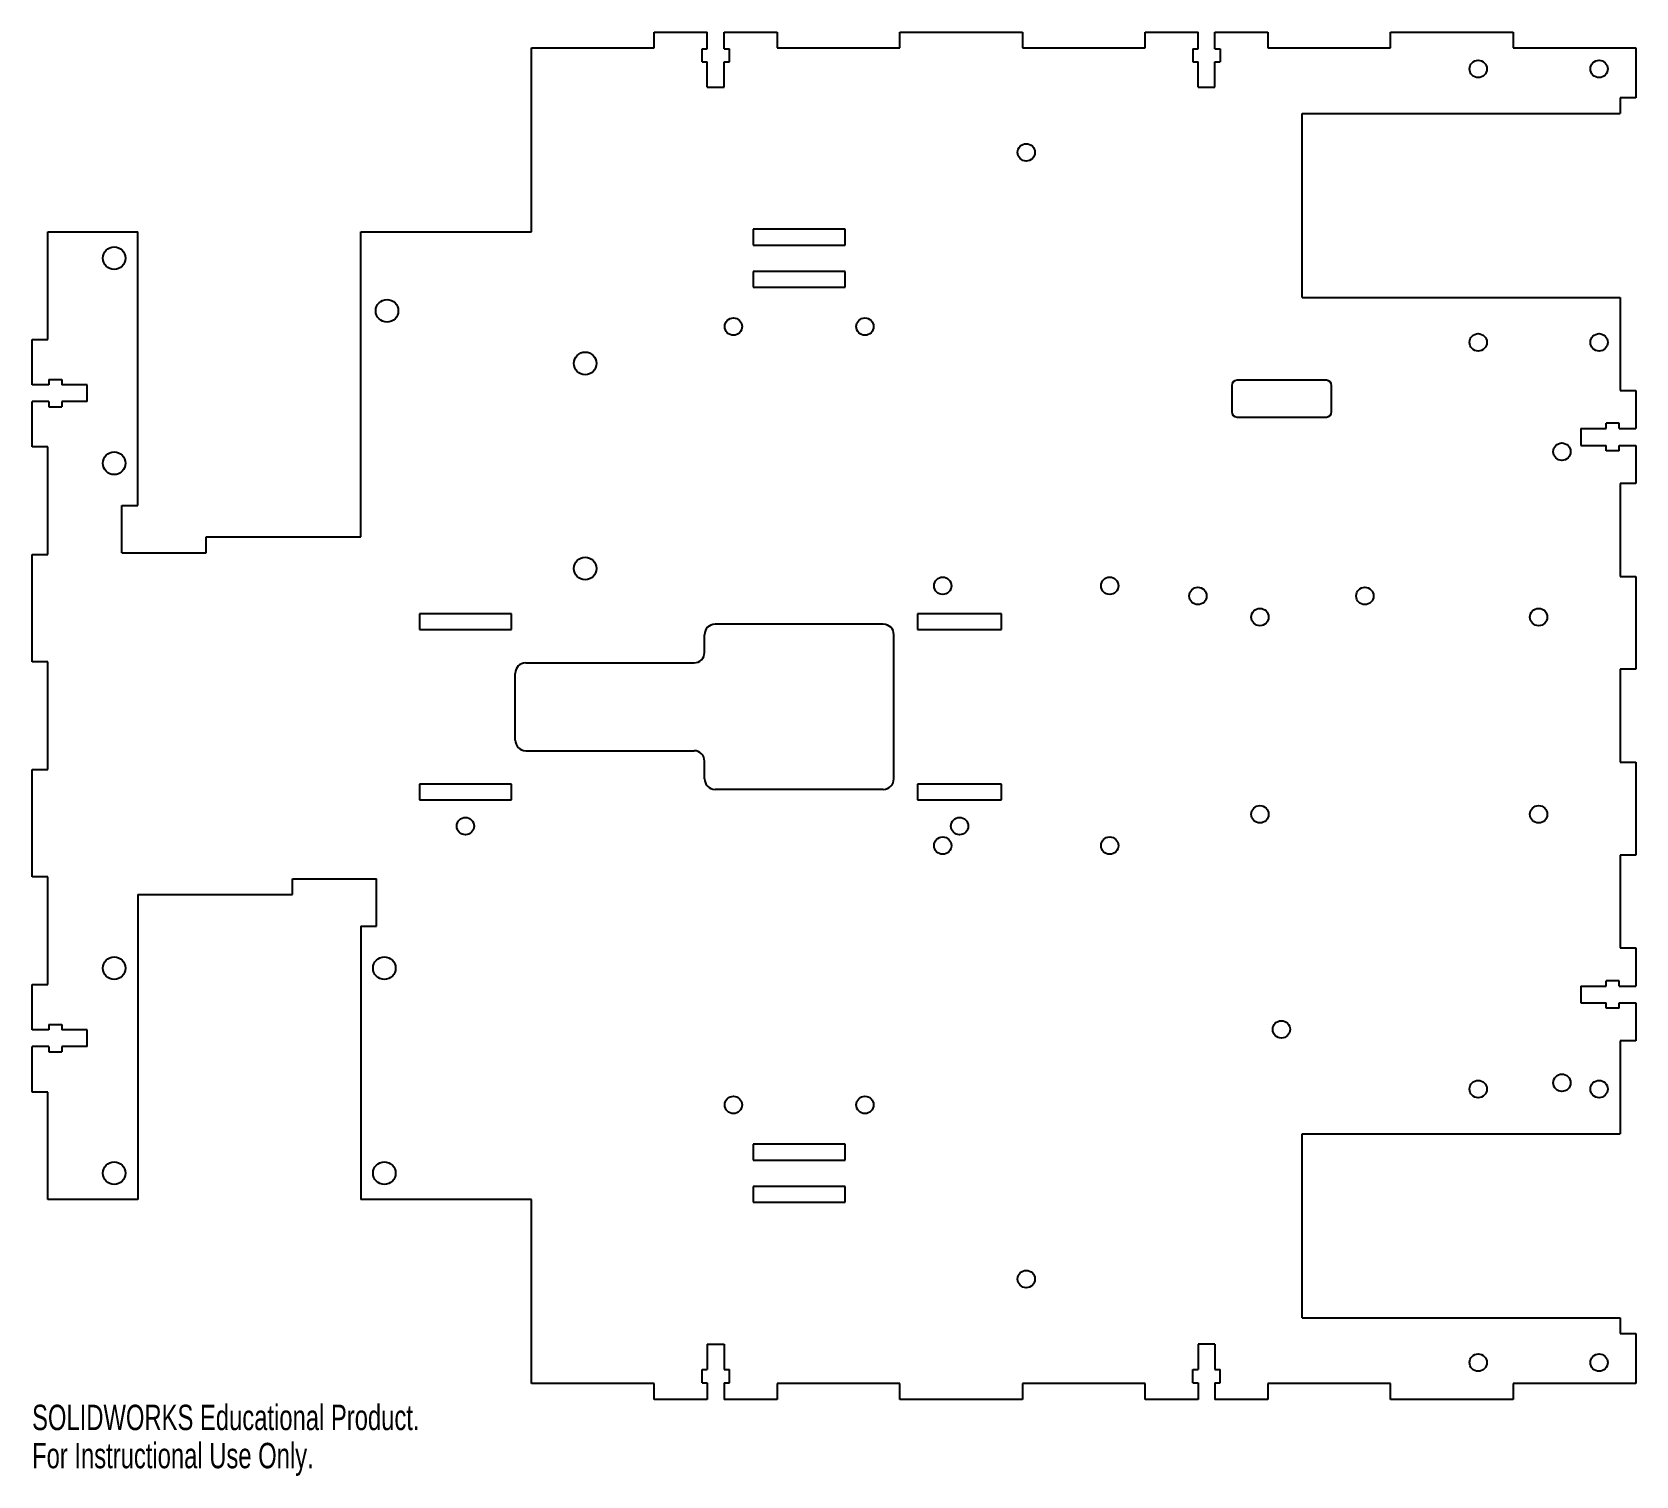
# Model space of a CAD drawing. Header units: millimetres. Extents: x -152 to 152, y -145 to 130.
import ezdxf

# ---------------------------------------------------------------- set-up
doc = ezdxf.new("R2010")
doc.units = ezdxf.units.MM
doc.styles.add('SLDTEXTSTYLE0', font='TXT', dxfattribs={"width": 0.7})

msp = doc.modelspace()

# ---------------------------------------------------------------- linework, layer by layer
at = {"color": 7, "linetype": 'Continuous', "lineweight": 25}
for p, q in [((-34.17, 130), (-24.1, 130)), ((-34.17, 127), (-34.17, 130)), ((-24.1, 126.83), (-24.1, 130)), ((-20.9, 130), (-10.83, 130)), ((-20.9, 126.83), (-20.9, 130)), ((-10.83, 130), (-10.83, 127)), ((12.5, 130), (35.83, 130)), ((12.5, 127), (12.5, 130)), ((35.83, 130), (35.83, 127)), ((59.17, 130), (69.23, 130)), ((59.17, 127), (59.17, 130)), ((69.23, 126.83), (69.23, 130)), ((72.43, 130), (82.5, 130)), ((72.43, 126.83), (72.43, 130)), ((82.5, 130), (82.5, 127)), ((105.83, 130), (129.17, 130)), ((105.83, 127), (105.83, 130)), ((129.17, 130), (129.17, 127)), ((-57.5, 127), (-34.17, 127)), ((-57.5, 92), (-57.5, 127)), ((-25.1, 124.33), (-25.1, 126.83)), ((-25.1, 126.83), (-24.1, 126.83)), ((-20.9, 126.83), (-19.9, 126.83)), ((-19.9, 124.33), (-19.9, 126.83)), ((-10.83, 127), (12.5, 127)), ((35.83, 127), (59.17, 127)), ((68.23, 126.83), (69.23, 126.83)), ((68.23, 126.83), (68.23, 124.33)), ((72.43, 126.83), (73.43, 126.83)), ((73.43, 126.83), (73.43, 124.33)), ((82.5, 127), (105.83, 127)), ((129.17, 127), (152.5, 127)), ((152.5, 127), (152.5, 117.5)), ((-25.1, 124.33), (-24.1, 124.33)), ((-24.1, 119.5), (-24.1, 124.33)), ((-20.9, 124.33), (-19.9, 124.33)), ((-20.9, 119.5), (-20.9, 124.33)), ((68.23, 124.33), (69.23, 124.33)), ((69.23, 119.5), (69.23, 124.33)), ((72.43, 124.33), (73.43, 124.33)), ((72.43, 119.5), (72.43, 124.33)), ((-24.1, 119.5), (-20.9, 119.5)), ((69.23, 119.5), (72.43, 119.5)), ((149.5, 117.5), (149.5, 114.5)), ((152.5, 117.5), (149.5, 117.5)), ((89, 79.5), (89, 114.5)), ((89, 114.5), (149.5, 114.5)), ((-149.5, 92), (-132.4, 92)), ((-149.5, 71.56), (-149.5, 92)), ((-132.4, 40), (-132.4, 92)), ((-90, 92), (-57.5, 92)), ((-90, 34), (-90, 92)), ((-15.36, 92.5), (-15.36, 89.5)), ((2.12, 92.5), (-15.36, 92.5)), ((2.12, 89.5), (2.12, 92.5)), ((-15.36, 89.5), (2.12, 89.5)), ((-15.36, 84.5), (-15.36, 81.5)), ((2.12, 84.5), (-15.36, 84.5)), ((2.12, 81.5), (2.12, 84.5)), ((-15.36, 81.5), (2.12, 81.5)), ((89, 79.5), (149.5, 79.5)), ((149.5, 79.5), (149.5, 61.83)), ((-152.5, 71.56), (-149.5, 71.56)), ((-152.5, 62.93), (-152.5, 71.56)), ((-149.32, 62.93), (-152.5, 62.93)), ((-149.32, 63.93), (-149.32, 62.93)), ((-149.32, 63.93), (-146.82, 63.93)), ((-146.82, 63.93), (-146.82, 62.93)), ((-142, 62.93), (-146.82, 62.93)), ((-142, 59.73), (-142, 62.93)), ((75.64, 62.79), (75.64, 57.79)), ((93.64, 63.79), (76.64, 63.79)), ((94.64, 57.79), (94.64, 62.79)), ((149.5, 61.83), (152.5, 61.83)), ((152.5, 61.83), (152.5, 54.6)), ((-149.32, 59.73), (-152.5, 59.73)), ((-152.5, 51.11), (-152.5, 59.73)), ((-149.32, 59.73), (-149.32, 58.73)), ((-149.32, 58.73), (-146.82, 58.73)), ((-142, 59.73), (-146.82, 59.73)), ((-146.82, 59.73), (-146.82, 58.73)), ((76.64, 56.79), (93.64, 56.79)), ((146.82, 54.6), (146.82, 55.6)), ((149.32, 55.6), (146.82, 55.6)), ((149.32, 54.6), (149.32, 55.6)), ((142, 54.6), (142, 51.4)), ((142, 54.6), (146.82, 54.6)), ((149.32, 54.6), (152.5, 54.6)), ((-149.5, 51.11), (-152.5, 51.11)), ((-149.5, 30.67), (-149.5, 51.11)), ((142, 51.4), (146.82, 51.4)), ((146.82, 50.4), (146.82, 51.4)), ((149.32, 50.4), (146.82, 50.4)), ((149.32, 51.4), (152.5, 51.4)), ((149.32, 50.4), (149.32, 51.4)), ((152.5, 51.4), (152.5, 44.17)), ((149.5, 44.17), (149.5, 26.5)), ((152.5, 44.17), (149.5, 44.17)), ((-135.4, 31), (-135.4, 40)), ((-135.4, 40), (-132.4, 40)), ((-119.4, 34), (-90, 34)), ((-119.4, 31), (-119.4, 34)), ((-152.5, 30.67), (-149.5, 30.67)), ((-152.5, 10.22), (-152.5, 30.67)), ((-135.4, 31), (-119.4, 31)), ((149.5, 26.5), (152.5, 26.5)), ((152.5, 26.5), (152.5, 8.83)), ((-78.84, 19.4), (-78.84, 16.4)), ((-61.34, 19.4), (-78.84, 19.4)), ((-61.34, 16.4), (-61.34, 19.4)), ((15.88, 19.4), (15.88, 16.4)), ((31.88, 19.4), (15.88, 19.4)), ((31.88, 16.4), (31.88, 19.4)), ((-78.84, 16.4), (-61.34, 16.4)), ((-24.62, 12.05), (-24.62, 15.4)), ((9.38, 17.4), (-22.62, 17.4)), ((11.38, -12), (11.38, 15.4)), ((15.88, 16.4), (31.88, 16.4)), ((-149.5, 10.22), (-152.5, 10.22)), ((-149.5, -10.22), (-149.5, 10.22)), ((-58.62, 10.05), (-26.62, 10.05)), ((-60.62, -4.65), (-60.62, 8.05)), ((149.5, 8.83), (149.5, -8.83)), ((152.5, 8.83), (149.5, 8.83)), ((-58.62, -6.65), (-26.62, -6.65)), ((-24.62, -12), (-24.62, -8.65)), ((149.5, -8.83), (152.5, -8.83)), ((152.5, -8.83), (152.5, -26.5)), ((-152.5, -10.22), (-149.5, -10.22)), ((-152.5, -30.67), (-152.5, -10.22)), ((-78.84, -13), (-78.84, -16)), ((-61.34, -13), (-78.84, -13)), ((-61.34, -16), (-61.34, -13)), ((9.38, -14), (-22.62, -14)), ((15.88, -13), (15.88, -16)), ((31.88, -13), (15.88, -13)), ((31.88, -16), (31.88, -13)), ((-78.84, -16), (-61.34, -16)), ((15.88, -16), (31.88, -16)), ((149.5, -26.5), (149.5, -44.17)), ((152.5, -26.5), (149.5, -26.5)), ((-149.5, -30.67), (-152.5, -30.67)), ((-149.5, -51.11), (-149.5, -30.67)), ((-103, -34), (-103, -31)), ((-103, -31), (-87, -31)), ((-87, -40), (-87, -31)), ((-132.4, -34), (-132.4, -92)), ((-132.4, -34), (-103, -34)), ((-90, -40), (-87, -40)), ((-90, -40), (-90, -92)), ((149.5, -44.17), (152.5, -44.17)), ((152.5, -44.17), (152.5, -51.4)), ((-152.5, -51.11), (-149.5, -51.11)), ((-152.5, -59.73), (-152.5, -51.11)), ((142, -51.4), (142, -54.6)), ((142, -51.4), (146.82, -51.4)), ((146.82, -51.4), (146.82, -50.4)), ((149.32, -50.4), (146.82, -50.4)), ((149.32, -51.4), (149.32, -50.4)), ((149.32, -51.4), (152.5, -51.4)), ((142, -54.6), (146.82, -54.6)), ((146.82, -55.6), (146.82, -54.6)), ((149.32, -54.6), (152.5, -54.6)), ((149.32, -55.6), (149.32, -54.6)), ((152.5, -54.6), (152.5, -61.83)), ((149.32, -55.6), (146.82, -55.6)), ((-149.32, -59.73), (-152.5, -59.73)), ((-149.32, -58.73), (-149.32, -59.73)), ((-149.32, -58.73), (-146.82, -58.73)), ((-146.82, -58.73), (-146.82, -59.73)), ((-142, -59.73), (-146.82, -59.73)), ((-142, -62.93), (-142, -59.73)), ((-149.32, -62.93), (-152.5, -62.93)), ((-152.5, -71.56), (-152.5, -62.93)), ((-149.32, -62.93), (-149.32, -63.93)), ((-149.32, -63.93), (-146.82, -63.93)), ((-142, -62.93), (-146.82, -62.93)), ((-146.82, -62.93), (-146.82, -63.93)), ((149.5, -61.83), (149.5, -79.5)), ((152.5, -61.83), (149.5, -61.83)), ((-149.5, -71.56), (-152.5, -71.56)), ((-149.5, -92), (-149.5, -71.56)), ((-15.36, -81.5), (-15.36, -84.5)), ((2.12, -81.5), (-15.36, -81.5)), ((2.12, -84.5), (2.12, -81.5)), ((89, -114.5), (89, -79.5)), ((89, -79.5), (149.5, -79.5)), ((-15.36, -84.5), (2.12, -84.5)), ((-15.36, -89.5), (-15.36, -92.5)), ((2.12, -89.5), (-15.36, -89.5)), ((2.12, -92.5), (2.12, -89.5)), ((-132.4, -92), (-149.5, -92)), ((-57.5, -92), (-90, -92)), ((-57.5, -127), (-57.5, -92)), ((-15.36, -92.5), (2.12, -92.5)), ((89, -114.5), (149.5, -114.5)), ((149.5, -114.5), (149.5, -117.5)), ((149.5, -117.5), (152.5, -117.5)), ((152.5, -117.5), (152.5, -127)), ((-24.1, -119.5), (-24.1, -124.33)), ((-24.1, -119.5), (-20.9, -119.5)), ((-20.9, -119.5), (-20.9, -124.33)), ((69.23, -119.5), (69.23, -124.33)), ((72.43, -119.5), (69.23, -119.5)), ((72.43, -119.5), (72.43, -124.33)), ((-25.1, -126.83), (-25.1, -124.33)), ((-25.1, -124.33), (-24.1, -124.33)), ((-20.9, -124.33), (-19.9, -124.33)), ((-19.9, -126.83), (-19.9, -124.33)), ((68.23, -126.83), (68.23, -124.33)), ((68.23, -124.33), (69.23, -124.33)), ((72.43, -124.33), (73.43, -124.33)), ((73.43, -126.83), (73.43, -124.33)), ((-34.17, -127), (-57.5, -127)), ((-34.17, -130), (-34.17, -127)), ((-25.1, -126.83), (-24.1, -126.83)), ((-24.1, -126.83), (-24.1, -130)), ((-20.9, -126.83), (-19.9, -126.83)), ((-20.9, -126.83), (-20.9, -130)), ((-10.83, -127), (-10.83, -130)), ((12.5, -127), (-10.83, -127)), ((12.5, -130), (12.5, -127)), ((35.83, -127), (35.83, -130)), ((59.17, -127), (35.83, -127)), ((59.17, -130), (59.17, -127)), ((68.23, -126.83), (69.23, -126.83)), ((69.23, -126.83), (69.23, -130)), ((72.43, -126.83), (73.43, -126.83)), ((72.43, -126.83), (72.43, -130)), ((82.5, -127), (82.5, -130)), ((105.83, -127), (82.5, -127)), ((105.83, -130), (105.83, -127)), ((129.17, -127), (129.17, -130)), ((152.5, -127), (129.17, -127)), ((-24.1, -130), (-34.17, -130)), ((-10.83, -130), (-20.9, -130)), ((35.83, -130), (12.5, -130)), ((69.23, -130), (59.17, -130)), ((82.5, -130), (72.43, -130)), ((129.17, -130), (105.83, -130))]:
    msp.add_line(p, q, dxfattribs=at)
for centre, radius in [((122.5, 123), 1.65), ((145.5, 123), 1.65), ((36.55, 107.12), 1.65), ((-136.89, 87), 2.15), ((-85, 77), 2.15), ((-19.12, 74), 1.65), ((5.88, 74), 1.65), ((122.5, 71), 1.65), ((145.5, 71), 1.65), ((-47.31, 67), 2.15), ((138.42, 50.21), 1.65), ((-136.89, 48), 2.15), ((-47.31, 28), 2.15), ((20.68, 24.7), 1.65), ((52.43, 24.7), 1.65), ((69.2, 22.77), 1.65), ((100.95, 22.77), 1.65), ((81, 18.75), 1.65), ((134, 18.75), 1.65), ((81, -18.75), 1.65), ((134, -18.75), 1.65), ((-70.09, -21), 1.65), ((23.88, -21), 1.65), ((20.68, -24.7), 1.65), ((52.43, -24.7), 1.65), ((-136.89, -48), 2.15), ((-85.51, -48), 2.15), ((85.08, -59.65), 1.65), ((122.5, -71), 1.65), ((138.42, -69.81), 1.65), ((145.5, -71), 1.65), ((-19.12, -74), 1.65), ((5.88, -74), 1.65), ((-136.89, -87), 2.15), ((-85.51, -87), 2.15), ((36.55, -107.12), 1.65), ((122.5, -123), 1.65), ((145.5, -123), 1.65)]:
    msp.add_circle(centre, radius, dxfattribs=at)
for centre, radius, start, end in [((76.64, 62.79), 1, 90, 180), ((93.64, 62.79), 1, 0, 90), ((76.64, 57.79), 1, 180, 270), ((93.64, 57.79), 1, 270, 0), ((-22.62, 15.4), 2, 90, 180), ((9.38, 15.4), 2, 0, 90), ((-58.62, 8.05), 2, 90, 180), ((-26.62, 12.05), 2, 270, 0), ((-58.62, -4.65), 2, 180, 270), ((-26.62, -8.65), 2, 0, 90), ((-22.62, -12), 2, 180, 270), ((9.38, -12), 2, 270, 0)]:
    msp.add_arc(centre, radius, start, end, dxfattribs=at)

# ---------------------------------------------------------------- texts
at = {"color": 7, "linetype": 'Continuous', "char_height": 4.8336, "attachment_point": 1, "style": 'SLDTEXTSTYLE0'}
for s, insert in [('SOLIDWORKS Educational Product.', (-152.5, -131.02)), ('For Instructional Use Only.', (-152.5, -138.27))]:
    msp.add_mtext(s, dxfattribs=dict(at, insert=insert))

doc.saveas('drawing.dxf')
